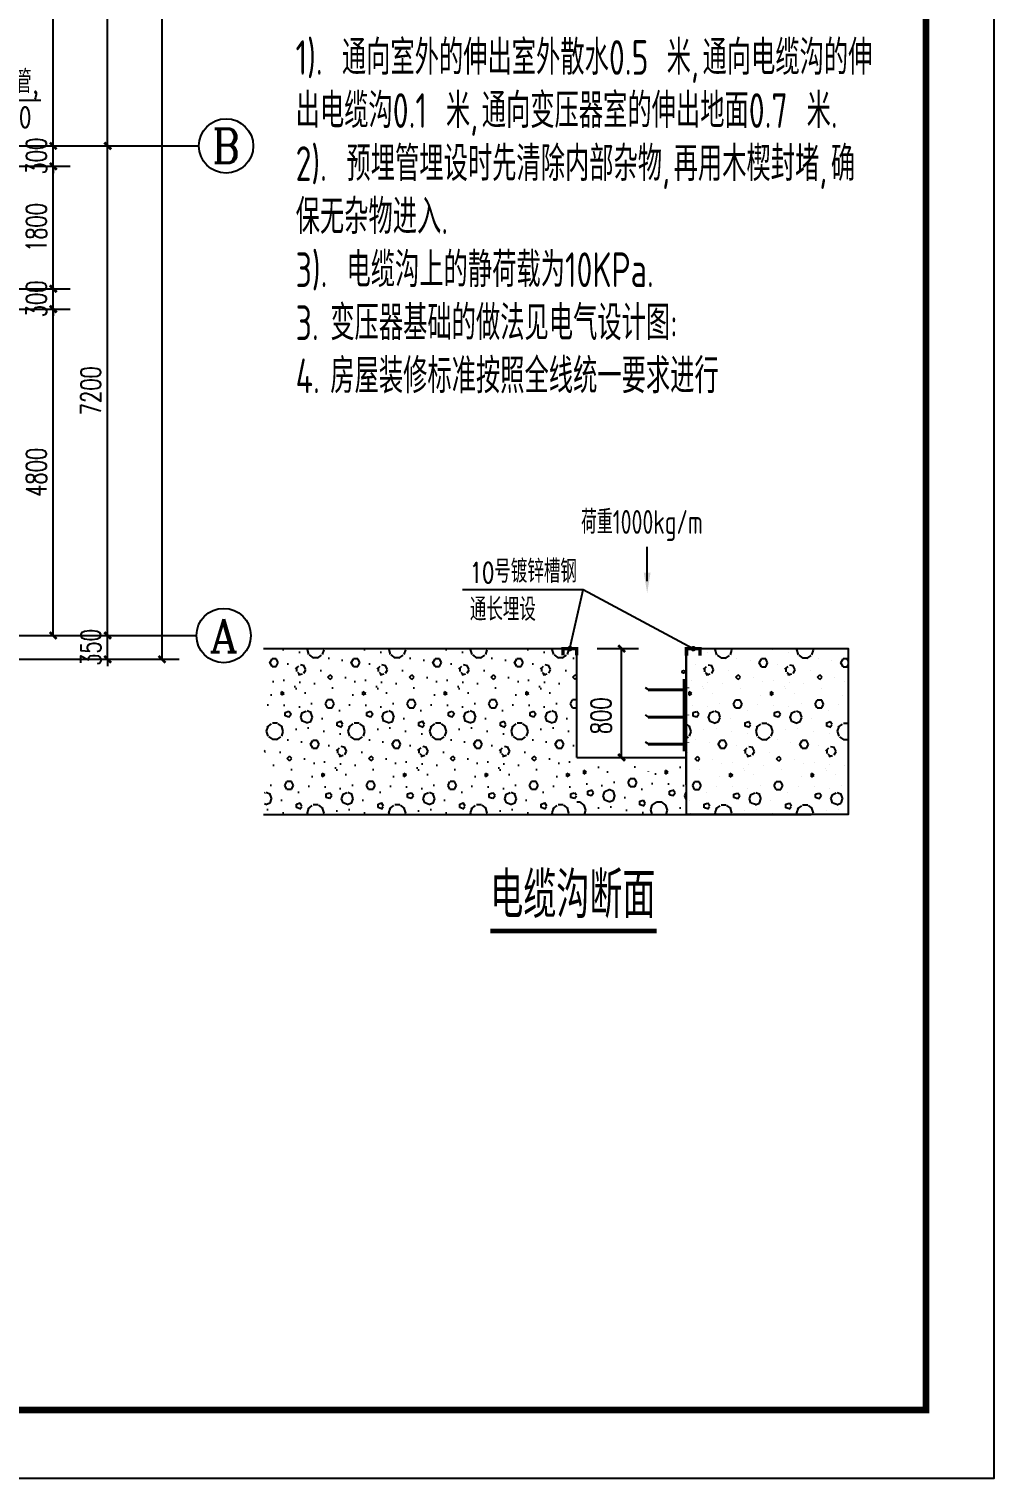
# Model space of a CAD drawing. Extents: x 63793 to 231107, y 20849 to 337643.
# Drawn here: x 207035 to 221227, y 252050 to 273358 of the extents above; entities that cross this region are included whole.
import ezdxf
from ezdxf.enums import TextEntityAlignment as Align

# ---------------------------------------------------------------- set-up
doc = ezdxf.new("R2010")
doc.units = 0
doc.header["$LTSCALE"] = 1000
doc.header["$MEASUREMENT"] = 0
for name, color, linetype in [('AXIS', 3, 'Continuous'), ('AXIS_TEXT', 7, 'Continuous'), ('DIM_LEAD', 3, 'Continuous'), ('DIM_SYMB', 3, 'Continuous'), ('PUB_DIM', 3, 'Continuous'), ('PUB_TEXT', 7, 'Continuous'), ('PUB_TITLE', 4, 'Continuous'), ('TEXT', 7, 'Continuous'), ('WINDOW', 4, 'Continuous'), ('图层2', 7, 'Continuous'), ('填充', 8, 'Continuous')]:
    doc.layers.add(name, color=color, linetype=linetype)
doc.styles.add('_TCH_AXIS', font='COMPLEX', dxfattribs={"bigfont": 'GBCBIG'})
doc.styles.add('_TCH_DIM', font='SIMPLEX', dxfattribs={"bigfont": 'GBCBIG'})
doc.styles.add('_TCH_DIM_T3', font='SIMPLEX', dxfattribs={"width": 0.705882, "bigfont": 'GBCBIG'})
doc.styles.add('COMPLEX', font='COMPLEX')
doc.styles.add('DIM_FONT', font='SIMPLEX', dxfattribs={"width": 0.7, "bigfont": 'GBCBIG'})
doc.styles.get("Standard").update_dxf_attribs({"font": 'gbenor.shx', "bigfont": 'gbcbig.shx'})
doc.styles.add('TSSD_Rein', font='Tssdeng.shx', dxfattribs={"width": 0.7, "bigfont": 'hztxt.shx'})
doc.styles.add('设计说明', font='tssdeng.shx', dxfattribs={"width": 0.7, "bigfont": 'hzds.shx'})
doc.dimstyles.new('_TCH_ARCH&&100', dxfattribs={"dimtxt": 297.5, "dimasz": 100, "dimexe": 250, "dimexo": 300, "dimgap": 100, "dimtad": 1, "dimdec": 0, "dimzin": 0, "dimdsep": 46, "dimtxsty": '_TCH_DIM_T3', "dimblk": 'ARCHTICK', "dimcen": 0.09, "dimclrt": 7, "dimazin": 2, "dimtfac": 1, "dimtdec": 0, "dimtix": 1, "dimtmove": 2, "dimatfit": 3, "dimfxl": 0, "dimtolj": 1, "dimtzin": 0, "dimarcsym": 0})
pattern_1 = [(0, (-53024, 197964.3), (600, 1200), [0, -1200]), (0, (-53726, 197802.3), (600, 1200), [0, -1200]), (0, (-53336, 197790.3), (600, 1200), [0, -1200]), (0, (-52910, 198144.3), (600, 1200), [0, -1200]), (0, (-53408, 197730.3), (600, 1200), [0, -1200]), (0, (-52790, 198900.3), (600, 1200), [0, -1200]), (0, (-53156, 198804.3), (600, 1200), [0, -1200]), (0, (-52964, 198654.3), (600, 1200), [0, -1200]), (0, (-53942, 198630.3), (600, 1200), [0, -1200]), (0, (-53354, 198576.3), (600, 1200), [0, -1200]), (0, (-53582, 198270.3), (600, 1200), [0, -1200]), (0, (-53570, 197820.3), (600, 1200), [0, -1200]), (0, (-53120, 197772.3), (600, 1200), [0, -1200]), (0, (-52790, 198300.3), (600, 1200), [0, -1200]), (0, (-53912, 198114.3), (600, 1200), [0, -1200]), (0, (-53810, 198318.3), (600, 1200), [0, -1200]), (0, (-53342, 198234.3), (600, 1200), [0, -1200]), (0, (-53510, 198060.3), (600, 1200), [0, -1200]), (0, (-53606, 198456.3), (600, 1200), [0, -1200]), (0, (-53456, 198906.3), (600, 1200), [0, -1200]), (0, (-53864, 197862.3), (600, 1200), [0, -1200]), (0, (-53204, 198660.3), (600, 1200), [0, -1200]), (0, (-53762, 198678.3), (600, 1200), [0, -1200]), (0, (-53858, 198834.3), (600, 1200), [0, -1200]), (130.601294, (-52863.76, 198524.54), (-2999.999967, 3600.000016), [52.683, -22074.222]), (18.43495, (-52949.47, 198547.4), (2999.99999, 1199.99999), [54.2105, -7535.256]), (90, (-52949.5, 198495.97), (600, 1200), [51.4286, -2348.5713]), (161.56505, (-52898.04, 198478.82), (-3000.00002, 1199.99991), [54.2105, -7535.256]), (53.1301, (-52898.04, 198478.82), (600, 1200), [57.143, -5942.857]), (135, (-52852.33, 197867.4), (-600.0001, 1199.9999), [48.4873, -3345.625]), (45, (-52920.9, 197867.4), (600, 1200), [48.4873, -3345.625]), (135, (-52886.6, 197833.1), (-600.0001, 1199.9999), [48.4873, -3345.625]), (45, (-52886.6, 197833.1), (600, 1200), [48.4873, -3345.625]), (116.56505, (-53429.5, 198673.1), (-0.0001, 2400), [63.8877, -1277.753]), (180, (-53458, 198730.3), (-600, 1200), [68.5714, -1131.4285]), (63.43495, (-53555.2, 198673.1), (5e-06, 2400), [63.8877, -1277.753]), (116.56505, (-53526.6, 198616), (-0.0001, 2400), [63.8877, -1277.753]), (0, (-53526.6, 198616), (600, 1200), [68.5714, -1131.4285]), (63.43495, (-53458, 198616), (5e-06, 2400), [63.8877, -1277.753]), (107.102728, (-52978.043, 198267.396), (-1799.999931, 6000.00001), [77.7227, -32565.805]), (143.972626, (-53000.9, 198341.68), (-11399.999855, 8399.99999), [77.7227, -16244.04]), (180, (-53063.8, 198387.4), (-600, 1200), [74.2857, -1125.714]), (36.027373, (-53200.9, 198341.68), (11399.999916, 8399.99991), [77.7227, -16244.04]), (71.56505, (-53223.76, 198273.11), (1800.00001, 5999.99999), [72.2806, -7517.1856]), (107.102728, (-53200.9, 198198.825), (-1799.999931, 6000.00001), [77.7227, -32565.805]), (143.972626, (-53138.04, 198153.11), (-11399.999855, 8399.99999), [77.7227, -16244.04]), (0, (-53138, 198153.1), (600, 1200), [74.2857, -1125.714]), (36.027373, (-53063.76, 198153.11), (11399.999916, 8399.99991), [77.7227, -16244.04]), (71.56505, (-53000.9, 198198.82), (1800.00001, 5999.99999), [72.2806, -7517.1856]), (150.25512, (-52966.61, 198827.4), (-1800.000004, 1199.999985), [46.07, -9628.639]), (90, (-53006.6, 198804.54), (600, 1200), [45.7143, -2354.2855]), (29.74488, (-53006.61, 198804.54), (1800, 1199.999994), [46.07, -9628.639]), (116.56505, (-53246.6, 197976), (-0.0001, 2400), [63.8877, -1277.753]), (168.690067, (-53275.19, 198033.11), (-5400.000004, 1199.99997), [58.2745, -12179.371]), (41.185925, (-53378.043, 198004.54), (14999.999909, 13199.999885), [60.7437, -25451.604]), (90, (-53378.04, 197947.4), (600, 1200), [57.143, -2342.857]), (138.814074, (-53332.33, 197907.396), (-14999.999733, 13200.000084), [60.7437, -25451.604]), (16.699244, (-53332.33, 197907.396), (19799.999851, 5999.999937), [59.659, -24997.075]), (60.945396, (-53275.186, 197924.54), (599.999998, 1199.999989), [58.832, -24650.679]), (109.983106, (-53749.47, 198478.825), (-3000.000011, 8399.999978), [66.884, -28024.395]), (155.556045, (-53772.33, 198541.68), (-7800.00003, 3599.999925), [69.046, -28930.263]), (24.443955, (-53898.043, 198541.68), (7800.000004, 3599.999983), [69.046, -28930.263]), (70.016893, (-53920.9, 198478.825), (3000.000009, 8399.999979), [66.884, -28024.395]), (109.983106, (-53898.043, 198415.967), (-3000.000011, 8399.999978), [66.884, -28024.395]), (160.016893, (-53835.19, 198393.11), (-3000, 1199.999945), [66.884, -13978.755]), (19.983107, (-53835.19, 198393.11), (2999.999984, 1199.999998), [66.884, -13978.755]), (70.016893, (-53772.33, 198415.967), (3000.000009, 8399.999979), [66.884, -28024.395]), (122.005383, (-53303.76, 198370.25), (-600.00008, 1199.99994), [53.9085, -11266.868]), (18.43495, (-53383.76, 198398.82), (2999.99999, 1199.99999), [54.2105, -7535.256]), (90, (-53383.76, 198347.4), (600, 1200), [51.4286, -2348.5713]), (161.56505, (-53332.33, 198330.25), (-3000.00002, 1199.99991), [54.2105, -7535.256]), (54.462322, (-53332.33, 198330.25), (4199.999994, 5999.999991), [49.156, -20596.423]), (116.56505, (-53652.3, 198078.8), (-0.0001, 2400), [63.8877, -1277.753]), (180, (-53680.9, 198136), (-600, 1200), [62.857, -1137.143]), (59.036243, (-53778.04, 198078.82), (600.000002, 1199.999994), [66.6395, -13927.644]), (120.963756, (-53743.76, 198021.68), (-600.000082, 1199.999945), [66.6395, -13927.644]), (0, (-53743.8, 198021.7), (600, 1200), [62.857, -1137.143]), (63.43495, (-53680.9, 198021.7), (5e-06, 2400), [63.8877, -1277.753])]

# ---------------------------------------------------------------- blocks, each defined once
blk = doc.blocks.new('ddf')
at = {"layer": 'DIM_LEAD'}
blk.add_line((100301, 123031.1), (101595.4, 123031.1), dxfattribs=at)
at = {"layer": 'PUB_TEXT', "style": '_TCH_DIM'}
blk.add_text('预埋钢管', height=337.59, dxfattribs=at).set_placement((100487.4, 123136.1))
at = {"layer": 'PUB_TEXT', "style": '_TCH_DIM', "width": 0.705882}
for s, p in [(',', (101470.4, 123136.1)), ('3*SC100', (100220.4, 122628.6))]:
    blk.add_text(s, height=297.5, dxfattribs=at).set_placement(p)
blk = doc.blocks.new('_ArchTick')
at = {"color": 0, "linetype": 'ByBlock', "const_width": 0.4}
blk.add_lwpolyline([(-0.5, -0.5), (0.5, 0.5)], dxfattribs=at)
blk = doc.blocks.new('*D153')
at = {"layer": 'Defpoints', "color": 0, "transparency": 16777216}
for p in [(205874, 269239), (207392, 269239), (205874, 264439)]:
    blk.add_point(p, dxfattribs=at)
at = {"layer": 'PUB_DIM', "color": 0, "lineweight": -2, "transparency": 16777216}
for p, q in [((206174, 269239), (207642, 269239)), ((207392, 264439), (207392, 269239)), ((206174, 264439), (207642, 264439))]:
    blk.add_line(p, q, dxfattribs=at)
at = {"layer": 'PUB_DIM', "color": 0, "lineweight": -2, "transparency": 16777216, "xscale": 100, "yscale": 100, "zscale": 100}
for p, rotation in [((207392, 269239), 90), ((207392, 264439), 270)]:
    blk.add_blockref('_ArchTick', p, dxfattribs=dict(at, rotation=rotation))
at = {"layer": 'PUB_DIM', "color": 7, "transparency": 16777216, "insert": (207144, 266839), "char_height": 297.5, "attachment_point": 5, "rotation": 90, "style": '_TCH_DIM_T3'}
blk.add_mtext('\\A1;4800', dxfattribs=at)
blk = doc.blocks.new('*D154')
at = {"layer": 'Defpoints', "color": 0, "transparency": 16777216}
for p in [(205874, 269539), (207392, 269539), (205874, 269239)]:
    blk.add_point(p, dxfattribs=at)
at = {"layer": 'PUB_DIM', "color": 0, "lineweight": -2, "transparency": 16777216}
for p, q in [((207392, 269539), (207392, 269639)), ((206174, 269539), (207642, 269539)), ((207392, 269239), (207392, 269539)), ((206174, 269239), (207642, 269239)), ((207392, 269239), (207392, 269139))]:
    blk.add_line(p, q, dxfattribs=at)
at = {"layer": 'PUB_DIM', "color": 0, "lineweight": -2, "transparency": 16777216, "xscale": 100, "yscale": 100, "zscale": 100}
for p, rotation in [((207392, 269539), 270), ((207392, 269239), 90)]:
    blk.add_blockref('_ArchTick', p, dxfattribs=dict(at, rotation=rotation))
at = {"layer": 'PUB_DIM', "color": 7, "transparency": 16777216, "insert": (207144, 269389), "char_height": 297.5, "attachment_point": 5, "rotation": 90, "style": '_TCH_DIM_T3'}
blk.add_mtext('\\A1;300', dxfattribs=at)
blk = doc.blocks.new('*D155')
at = {"layer": 'Defpoints', "color": 0, "transparency": 16777216}
for p in [(205874, 271339), (207392, 271339), (205874, 269539)]:
    blk.add_point(p, dxfattribs=at)
at = {"layer": 'PUB_DIM', "color": 0, "lineweight": -2, "transparency": 16777216}
for p, q in [((206174, 271339), (207642, 271339)), ((207392, 269539), (207392, 271339)), ((206174, 269539), (207642, 269539))]:
    blk.add_line(p, q, dxfattribs=at)
at = {"layer": 'PUB_DIM', "color": 0, "lineweight": -2, "transparency": 16777216, "xscale": 100, "yscale": 100, "zscale": 100}
for p, rotation in [((207392, 271339), 90), ((207392, 269539), 270)]:
    blk.add_blockref('_ArchTick', p, dxfattribs=dict(at, rotation=rotation))
at = {"layer": 'PUB_DIM', "color": 7, "transparency": 16777216, "insert": (207144, 270439), "char_height": 297.5, "attachment_point": 5, "rotation": 90, "style": '_TCH_DIM_T3'}
blk.add_mtext('\\A1;1800', dxfattribs=at)
blk = doc.blocks.new('*D156')
at = {"layer": 'Defpoints', "color": 0, "transparency": 16777216}
for p in [(205874, 271639), (207392, 271639), (205874, 271339)]:
    blk.add_point(p, dxfattribs=at)
at = {"layer": 'PUB_DIM', "color": 0, "lineweight": -2, "transparency": 16777216}
for p, q in [((207392, 271639), (207392, 271739)), ((206174, 271639), (207642, 271639)), ((207392, 271339), (207392, 271639)), ((206174, 271339), (207642, 271339)), ((207392, 271339), (207392, 271239))]:
    blk.add_line(p, q, dxfattribs=at)
at = {"layer": 'PUB_DIM', "color": 0, "lineweight": -2, "transparency": 16777216, "xscale": 100, "yscale": 100, "zscale": 100}
for p, rotation in [((207392, 271639), 270), ((207392, 271339), 90)]:
    blk.add_blockref('_ArchTick', p, dxfattribs=dict(at, rotation=rotation))
at = {"layer": 'PUB_DIM', "color": 7, "transparency": 16777216, "insert": (207144, 271489), "char_height": 297.5, "attachment_point": 5, "rotation": 90, "style": '_TCH_DIM_T3'}
blk.add_mtext('\\A1;300', dxfattribs=at)
blk = doc.blocks.new('*D157')
at = {"layer": 'Defpoints', "color": 0, "transparency": 16777216}
for p in [(205874, 277039), (207392, 277039), (205874, 271639)]:
    blk.add_point(p, dxfattribs=at)
at = {"layer": 'PUB_DIM', "color": 0, "lineweight": -2, "transparency": 16777216}
for p, q in [((206174, 277039), (207642, 277039)), ((207392, 271639), (207392, 277039)), ((206174, 271639), (207642, 271639))]:
    blk.add_line(p, q, dxfattribs=at)
at = {"layer": 'PUB_DIM', "color": 0, "lineweight": -2, "transparency": 16777216, "xscale": 100, "yscale": 100, "zscale": 100}
for p, rotation in [((207392, 277039), 90), ((207392, 271639), 270)]:
    blk.add_blockref('_ArchTick', p, dxfattribs=dict(at, rotation=rotation))
at = {"layer": 'PUB_DIM', "color": 7, "transparency": 16777216, "insert": (207144, 274339), "char_height": 297.5, "attachment_point": 5, "rotation": 90, "style": '_TCH_DIM_T3'}
blk.add_mtext('\\A1;5400', dxfattribs=at)
blk = doc.blocks.new('*D253')
at = {"layer": 'AXIS', "color": 0, "lineweight": -2, "transparency": 16777216}
for p, q in [((205992, 264439), (208442, 264439)), ((208192, 264439), (208192, 264539)), ((208192, 264089), (208192, 264439)), ((205992, 264089), (208442, 264089)), ((208192, 264089), (208192, 263989))]:
    blk.add_line(p, q, dxfattribs=at)
at = {"layer": 'Defpoints', "color": 0, "transparency": 16777216}
for p in [(205692, 264439), (208192, 264439), (205692, 264089)]:
    blk.add_point(p, dxfattribs=at)
at = {"layer": 'AXIS', "color": 0, "lineweight": -2, "transparency": 16777216, "xscale": 100, "yscale": 100, "zscale": 100}
for p, rotation in [((208192, 264439), 270), ((208192, 264089), 90)]:
    blk.add_blockref('_ArchTick', p, dxfattribs=dict(at, rotation=rotation))
at = {"layer": 'AXIS', "color": 7, "transparency": 16777216, "insert": (207944, 264264), "char_height": 297.5, "attachment_point": 5, "rotation": 90, "style": '_TCH_DIM_T3'}
blk.add_mtext('\\A1;350', dxfattribs=at)
blk = doc.blocks.new('*D254')
at = {"layer": 'AXIS', "color": 0, "lineweight": -2, "transparency": 16777216}
for p, q in [((205992, 271639), (208442, 271639)), ((208192, 264439), (208192, 271639)), ((205992, 264439), (208442, 264439))]:
    blk.add_line(p, q, dxfattribs=at)
at = {"layer": 'Defpoints', "color": 0, "transparency": 16777216}
for p in [(205692, 271639), (208192, 271639), (205692, 264439)]:
    blk.add_point(p, dxfattribs=at)
at = {"layer": 'AXIS', "color": 0, "lineweight": -2, "transparency": 16777216, "xscale": 100, "yscale": 100, "zscale": 100}
for p, rotation in [((208192, 271639), 90), ((208192, 264439), 270)]:
    blk.add_blockref('_ArchTick', p, dxfattribs=dict(at, rotation=rotation))
at = {"layer": 'AXIS', "color": 7, "transparency": 16777216, "insert": (207944, 268039), "char_height": 297.5, "attachment_point": 5, "rotation": 90, "style": '_TCH_DIM_T3'}
blk.add_mtext('\\A1;7200', dxfattribs=at)
blk = doc.blocks.new('*D255')
at = {"layer": 'AXIS', "color": 0, "lineweight": -2, "transparency": 16777216}
for p, q in [((205992, 279439), (208442, 279439)), ((208192, 271639), (208192, 279439)), ((205992, 271639), (208442, 271639))]:
    blk.add_line(p, q, dxfattribs=at)
at = {"layer": 'Defpoints', "color": 0, "transparency": 16777216}
for p in [(205692, 279439), (208192, 279439), (205692, 271639)]:
    blk.add_point(p, dxfattribs=at)
at = {"layer": 'AXIS', "color": 0, "lineweight": -2, "transparency": 16777216, "xscale": 100, "yscale": 100, "zscale": 100}
for p, rotation in [((208192, 279439), 90), ((208192, 271639), 270)]:
    blk.add_blockref('_ArchTick', p, dxfattribs=dict(at, rotation=rotation))
at = {"layer": 'AXIS', "color": 7, "transparency": 16777216, "insert": (207944, 275539), "char_height": 297.5, "attachment_point": 5, "rotation": 90, "style": '_TCH_DIM_T3'}
blk.add_mtext('\\A1;7800', dxfattribs=at)
blk = doc.blocks.new('*D258')
at = {"layer": 'AXIS', "color": 0, "lineweight": -2, "transparency": 16777216}
for p, q in [((205992, 285789), (209242, 285789)), ((208992, 264089), (208992, 285789)), ((205992, 264089), (209242, 264089))]:
    blk.add_line(p, q, dxfattribs=at)
at = {"layer": 'Defpoints', "color": 0, "transparency": 16777216}
for p in [(205692, 285789), (208992, 285789), (205692, 264089)]:
    blk.add_point(p, dxfattribs=at)
at = {"layer": 'AXIS', "color": 0, "lineweight": -2, "transparency": 16777216, "xscale": 100, "yscale": 100, "zscale": 100}
for p, rotation in [((208992, 285789), 90), ((208992, 264089), 270)]:
    blk.add_blockref('_ArchTick', p, dxfattribs=dict(at, rotation=rotation))
at = {"layer": 'AXIS', "color": 7, "transparency": 16777216, "insert": (208744, 274939), "char_height": 297.5, "attachment_point": 5, "rotation": 90, "style": '_TCH_DIM_T3'}
blk.add_mtext('\\A1;21700', dxfattribs=at)
blk = doc.blocks.new('_AXISO')
blk.add_circle((0, 0), 0.5)
at = {"layer": 'AXIS_TEXT', "style": 'COMPLEX', "width": 1.041667}
blk.add_attdef('A', text='', height=0.56, dxfattribs=at).set_placement((-0.25, -0.28), (0.25, -0.28), align=Align.FIT)

msp = doc.modelspace()

# ---------------------------------------------------------------- hatches: boundary and pattern name
at = {"layer": '填充'}
h = msp.add_hatch(dxfattribs=at)
h.set_pattern_fill('加气混凝土', color=256, scale=100, style=0)
h.set_pattern_definition([(0, (-28073.4, 1289923.1), (600, 1200), [0, -1200]), (0, (-28775.4, 1289761.1), (600, 1200), [0, -1200]), (0, (-28385.4, 1289749.1), (600, 1200), [0, -1200]), (0, (-27959.4, 1290103.1), (600, 1200), [0, -1200]), (0, (-28457.4, 1289689.1), (600, 1200), [0, -1200]), (0, (-27839.4, 1290859.1), (600, 1200), [0, -1200]), (0, (-28205.4, 1290763.1), (600, 1200), [0, -1200]), (0, (-28013.4, 1290613.1), (600, 1200), [0, -1200]), (0, (-28991.4, 1290589.1), (600, 1200), [0, -1200]), (0, (-28403.4, 1290535.1), (600, 1200), [0, -1200]), (0, (-28631.4, 1290229.1), (600, 1200), [0, -1200]), (0, (-28619.4, 1289779.1), (600, 1200), [0, -1200]), (0, (-28169.4, 1289731.1), (600, 1200), [0, -1200]), (0, (-27839.4, 1290259.1), (600, 1200), [0, -1200]), (0, (-28961.4, 1290073.1), (600, 1200), [0, -1200]), (0, (-28859.4, 1290277.1), (600, 1200), [0, -1200]), (0, (-28391.4, 1290193.1), (600, 1200), [0, -1200]), (0, (-28559.4, 1290019.1), (600, 1200), [0, -1200]), (0, (-28655.4, 1290415.1), (600, 1200), [0, -1200]), (0, (-28505.4, 1290865.1), (600, 1200), [0, -1200]), (0, (-28913.4, 1289821.1), (600, 1200), [0, -1200]), (0, (-28253.4, 1290619.1), (600, 1200), [0, -1200]), (0, (-28811.4, 1290637.1), (600, 1200), [0, -1200]), (0, (-28907.4, 1290793.1), (600, 1200), [0, -1200]), (130.601294, (-27913.12, 1290483.384), (-2999.999967, 3600.0000157), [52.6831, -22074.222]), (18.434949, (-27998.83, 1290506.24), (2999.99999, 1199.99999), [54.2105, -7535.2558]), (90, (-27998.83, 1290454.8), (600, 1200), [51.4286, -2348.5713]), (161.56505, (-27947.4, 1290437.67), (-3000.000015, 1199.99991), [54.2105, -7535.2558]), (53.130102, (-27947.4, 1290437.67), (600, 1200), [57.1429, -5942.857]), (135, (-27901.7, 1289826.24), (-600.00007, 1199.99992), [48.4873, -3345.6252]), (45, (-27970.26, 1289826.24), (600, 1200), [48.4873, -3345.6252]), (135, (-27935.98, 1289791.95), (-600.00007, 1199.99992), [48.4873, -3345.6252]), (45, (-27935.98, 1289791.95), (600, 1200), [48.4873, -3345.6252]), (116.56505, (-28478.8, 1290632), (-0.0001, 2399.9999), [63.8877, -1277.753]), (180, (-28507.4, 1290689.1), (-600, 1200), [68.5714, -1131.4285]), (63.43495, (-28604.5, 1290632), (5e-06, 2400), [63.8877, -1277.753]), (116.56505, (-28576, 1290574.8), (-0.0001, 2399.9999), [63.8877, -1277.753]), (0, (-28576, 1290574.8), (600, 1200), [68.5714, -1131.4285]), (63.43495, (-28507.4, 1290574.8), (5e-06, 2400), [63.8877, -1277.753]), (107.102728, (-28027.406, 1290226.24), (-1799.9999312, 6000.0000097), [77.7227, -32565.805]), (143.972626, (-28050.26, 1290300.53), (-11399.9998555, 8399.9999905), [77.7227, -16244.04]), (180, (-28113.1, 1290346.2), (-600, 1200), [74.2857, -1125.7142]), (36.027373, (-28250.26, 1290300.53), (11399.999916, 8399.9999094), [77.7227, -16244.04]), (71.565051, (-28273.12, 1290231.96), (1800.00001, 5999.99999), [72.2806, -7517.1856]), (107.102728, (-28250.263, 1290157.67), (-1799.9999312, 6000.0000097), [77.7227, -32565.805]), (143.972626, (-28187.41, 1290111.955), (-11399.9998555, 8399.9999905), [77.7227, -16244.04]), (0, (-28187.4, 1290112), (600, 1200), [74.2857, -1125.7142]), (36.027373, (-28113.12, 1290111.955), (11399.999916, 8399.9999094), [77.7227, -16244.04]), (71.565051, (-28050.26, 1290157.67), (1800.00001, 5999.99999), [72.2806, -7517.1856]), (150.255118, (-28015.98, 1290786.24), (-1800.000004, 1199.999985), [46.07, -9628.6392]), (90, (-28056, 1290763.4), (600, 1200), [45.7143, -2354.2855]), (29.744881, (-28055.98, 1290763.38), (1800.000001, 1199.999994), [46.07, -9628.6392]), (116.56505, (-28296, 1289934.8), (-0.0001, 2399.9999), [63.8877, -1277.753]), (168.690067, (-28324.55, 1289991.96), (-5400.000004, 1199.99997), [58.2745, -12179.371]), (41.185925, (-28427.406, 1289963.384), (14999.999909, 13199.9998846), [60.7437, -25451.604]), (90, (-28427.4, 1289906.24), (600, 1200), [57.1429, -2342.857]), (138.814074, (-28381.69, 1289866.24), (-14999.9997334, 13200.000084), [60.7437, -25451.604]), (16.699244, (-28381.69, 1289866.24), (19799.999851, 5999.999937), [59.6589, -24997.075]), (60.945396, (-28324.55, 1289883.384), (599.9999984, 1199.9999894), [58.8322, -24650.679]), (109.983106, (-28798.834, 1290437.67), (-3000.0000113, 8399.9999778), [66.884, -28024.395]), (155.556045, (-28821.69, 1290500.526), (-7800.0000297, 3599.9999252), [69.046, -28930.263]), (24.4439547, (-28947.406, 1290500.526), (7800.000004, 3599.9999827), [69.046, -28930.263]), (70.0168934, (-28970.263, 1290437.67), (3000.000009, 8399.9999792), [66.884, -28024.395]), (109.983106, (-28947.406, 1290374.81), (-3000.0000113, 8399.9999778), [66.884, -28024.395]), (160.016893, (-28884.55, 1290351.95), (-3000.000002, 1199.999945), [66.884, -13978.755]), (19.983107, (-28884.55, 1290351.95), (2999.999984, 1199.999998), [66.884, -13978.755]), (70.0168934, (-28821.69, 1290374.81), (3000.000009, 8399.9999792), [66.884, -28024.395]), (122.005383, (-28353.12, 1290329.1), (-600.00008, 1199.999939), [53.9085, -11266.868]), (18.434949, (-28433.12, 1290357.67), (2999.99999, 1199.99999), [54.2105, -7535.2558]), (90, (-28433.1, 1290306.24), (600, 1200), [51.4286, -2348.5713]), (161.56505, (-28381.7, 1290289.1), (-3000.000015, 1199.99991), [54.2105, -7535.2558]), (54.462322, (-28381.69, 1290289.1), (4199.999994, 5999.999991), [49.1561, -20596.423]), (116.56505, (-28701.7, 1290037.7), (-0.0001, 2399.9999), [63.8877, -1277.753]), (180, (-28730.3, 1290094.8), (-600, 1200), [62.8571, -1137.1428]), (59.036243, (-28827.41, 1290037.67), (600.000002, 1199.999994), [66.6395, -13927.644]), (120.963756, (-28793.12, 1289980.53), (-600.000082, 1199.999945), [66.6395, -13927.644]), (0, (-28793.1, 1289980.5), (600, 1200), [62.8571, -1137.1428]), (63.43495, (-28730.3, 1289980.5), (5e-06, 2400), [63.8877, -1277.753])])
h.paths.add_polyline_path([(210500, 264246.8), (215086.6, 264246.8), (215086.6, 261808.1), (210500, 261808.1)])
h = msp.add_hatch(dxfattribs=at)
h.set_pattern_fill('加气混凝土', color=256, scale=100, style=0)
h.set_pattern_definition(pattern_1)
h.paths.add_polyline_path([(215051.2, 262509.9), (216660.6, 262509.9), (216660.6, 262072.4), (215051.2, 262072.4)])
h = msp.add_hatch(dxfattribs=at)
h.set_pattern_fill('加气混凝土', color=256, scale=100, style=0)
h.set_pattern_definition(pattern_1)
h.paths.add_polyline_path([(215090, 262245.9), (216699.4, 262245.9), (216699.4, 261808.4), (215090, 261808.4)])

# ---------------------------------------------------------------- linework, layer by layer
at = {"color": 7}
msp.add_line((216126.4, 265238.4), (216126.4, 265744.1), dxfattribs=at)
at = {"color": 2}
for p, q in [((210483.4, 264246.8), (215090, 264246.8)), ((215090, 262645.9), (215090, 264246.8)), ((215090, 262645.9), (216700, 262645.9)), ((210483.4, 261808.3), (218536.7, 261808.9))]:
    msp.add_line(p, q, dxfattribs=at)
for p, q in [((216700, 262245.9), (216700, 264246.8)), ((216768.6, 264229.1), (216768.6, 264229.1)), ((216840.6, 264019.1), (216840.6, 264019.1)), ((216780.6, 263779.1), (216780.6, 263779.1)), ((216726.6, 262723.1), (216726.6, 262723.1))]:
    msp.add_line(p, q)
msp.add_lwpolyline([(216704.7, 264246.8), (219083.3, 264246.8), (219083.3, 261808.8), (216704.7, 261808.8)], close=True, dxfattribs=at)
at = {"color": 7}
msp.add_solid([(216176.4, 265365.4), (216076.4, 265365.4), (216126.4, 265065.4)], dxfattribs=at)
at = {"layer": 'AXIS'}
for p, q in [((206426.7, 271638.9), (209533.6, 271638.9)), ((206426.7, 264438.9), (209498.3, 264438.9))]:
    msp.add_line(p, q, dxfattribs=at)
at = {"layer": 'DIM_LEAD'}
for p, q in [((215184.3, 265109.8), (213412.7, 265109.8)), ((214990.3, 264246.8), (215184.3, 265109.8)), ((216804.7, 264245.3), (215184.3, 265109.8))]:
    msp.add_line(p, q, dxfattribs=at)
at = {"layer": 'DIM_LEAD', "const_width": 40}
for points in [[(214985.9, 264227.3, 1), (214994.7, 264266.3, 1)], [(216822.4, 264235.9, 1), (216787.1, 264254.7, 1)]]:
    msp.add_lwpolyline(points, format="xyb", close=True, dxfattribs=at)
at = {"layer": 'DIM_SYMB', "const_width": 70}
msp.add_lwpolyline([(213818.3, 260093.7), (216266.8, 260093.7)], dxfattribs=at)
at = {"layer": 'PUB_DIM'}
for p, q in [((215390, 264246.8), (216000.7, 264246.8)), ((215750.7, 262645.9), (215750.7, 264246.8))]:
    msp.add_line(p, q, dxfattribs=at)
at = {"layer": 'PUB_TITLE'}
msp.add_lwpolyline([(132027.2, 252050.1), (221227.2, 252050.1), (221227.2, 294050.1), (132027.2, 294050.1)], close=True, dxfattribs=at)
at = {"layer": 'PUB_TITLE', "const_width": 100}
msp.add_lwpolyline([(134527.2, 253050.1), (220227.2, 253050.1), (220227.2, 293050.1), (134527.2, 293050.1)], close=True, dxfattribs=at)
at = {"layer": 'WINDOW', "const_width": 50}
for points in [[(214890.3, 264146.8), (214890.3, 264246.8), (215090.3, 264246.8), (215090.3, 264146.8)], [(216704.7, 264145.3), (216704.7, 264245.3), (216904.7, 264245.3), (216904.7, 264145.3)]]:
    msp.add_lwpolyline(points, dxfattribs=at)
at = {"layer": '图层2', "linetype": 'Continuous', "ltscale": 1000}
for p, q in [((216140, 263644.9), (216100, 263671.7)), ((216700, 263644.9), (216140, 263644.9)), ((216140, 263644.9), (216140, 263634.9)), ((216140, 263634.9), (216700, 263634.9)), ((216140, 263244.9), (216100, 263271.7)), ((216700, 263244.9), (216140, 263244.9)), ((216140, 263244.9), (216140, 263234.9)), ((216140, 263234.9), (216700, 263234.9)), ((216140, 262844.9), (216100, 262871.7)), ((216700, 262844.9), (216140, 262844.9)), ((216140, 262844.9), (216140, 262834.9)), ((216140, 262834.9), (216700, 262834.9))]:
    msp.add_line(p, q, dxfattribs=at)
for points, const_width in [([(216669.2, 263800.7), (216667.4, 262735.5)], 40), ([(216745.5, 263269.9), (216700, 263269.9), (216700, 263222.3)], 10), ([(216745.5, 262869.9), (216700, 262869.9), (216700, 262822.3)], 10)]:
    msp.add_lwpolyline(points, dxfattribs=dict(at, const_width=const_width))
msp.add_circle((216661.9, 263905), 21.5, dxfattribs=at)
at = {"layer": '填充'}
for p, q in [((217126.8, 264231.6), (217131.3, 264245.3)), ((217149.9, 264157.3), (217127, 264231.6)), ((217349.6, 264157.4), (217372.5, 264225.9)), ((217372.7, 264225.9), (217366.8, 264245.3)), ((217968.6, 264229.1), (217968.6, 264229.1)), ((218326.8, 264231.6), (218331.3, 264245.3)), ((218349.9, 264157.3), (218327, 264231.6)), ((218549.6, 264157.4), (218572.5, 264225.9)), ((218572.7, 264225.9), (218566.8, 264245.3)), ((217008.6, 264193.1), (217008.6, 264193.1)), ((217222.5, 264105.4), (217159.7, 264151.1)), ((217212.5, 264112), (217286.8, 264112)), ((217273.1, 264102), (217336, 264147.7)), ((217440.6, 264103.1), (217440.6, 264103.1)), ((217638.6, 264073.1), (217638.6, 264073.1)), ((217772.2, 264037.1), (217806.5, 264094.3)), ((217807.3, 263980.5), (217773, 264037.6)), ((217869.8, 264094.8), (217806.9, 264094.8)), ((217898.3, 264037.7), (217869.7, 264094.9)), ((217869.7, 263980.5), (217898.3, 264037.6)), ((218040.6, 264019.1), (218040.6, 264019.1)), ((218208.6, 264193.1), (218208.6, 264193.1)), ((218422.5, 264105.4), (218359.7, 264151.1)), ((218412.5, 264112), (218486.8, 264112)), ((218473.1, 264102), (218536, 264147.7)), ((218640.6, 264103.1), (218640.6, 264103.1)), ((218838.6, 264073.1), (218838.6, 264073.1)), ((218972.2, 264037.1), (219006.5, 264094.3)), ((219007.3, 263980.5), (218973, 264037.6)), ((219069.8, 264094.8), (219006.9, 264094.8)), ((219083.3, 264067.7), (219069.7, 264094.9)), ((216952.3, 263945.7), (216998, 263985.7)), ((216972.6, 263906.3), (216972.6, 263963.5)), ((217031.9, 263855.1), (216986.1, 263895.1)), ((216996.2, 263859.7), (217053.3, 263876.8)), ((217080.3, 263991.7), (217023.2, 264003.1)), ((217075.1, 263882.9), (217103.7, 263934.3)), ((217104, 263934.9), (217075.4, 263992)), ((217326.6, 263923.1), (217326.6, 263923.1)), ((217429.7, 263826.2), (217464, 263860.5)), ((217464.1, 263792.1), (217429.8, 263826.3)), ((217464, 263792), (217498.3, 263826.2)), ((217498.4, 263826.3), (217464.1, 263860.6)), ((217686.6, 263821.1), (217686.6, 263821.1)), ((217806.8, 263980.5), (217869.7, 263980.5)), ((218152.3, 263945.7), (218198, 263985.7)), ((218172.6, 263906.3), (218172.6, 263963.5)), ((218231.8, 263855.1), (218186.1, 263895.1)), ((218196.1, 263859.7), (218253.3, 263876.8)), ((218280.3, 263991.7), (218223.2, 264003.1)), ((218275.1, 263882.9), (218303.7, 263934.3)), ((218304, 263934.9), (218275.4, 263992)), ((218526.6, 263923.1), (218526.6, 263923.1)), ((218629.7, 263826.2), (218664, 263860.5)), ((218664.1, 263792.1), (218629.8, 263826.3)), ((218664, 263792), (218698.3, 263826.2)), ((218698.4, 263826.3), (218664.1, 263860.6)), ((218886.6, 263821.1), (218886.6, 263821.1)), ((219006.8, 263980.5), (219069.7, 263980.5)), ((219069.7, 263980.5), (219083.3, 264007.7)), ((216743.9, 263563.4), (216783.9, 263586.2)), ((216744, 263563.5), (216744, 263609.2)), ((216784.2, 263586.4), (216744.2, 263609.3)), ((216942.6, 263689.1), (216942.6, 263689.1)), ((216960.6, 263659.1), (216960.6, 263659.1)), ((217014.6, 263749.1), (217014.6, 263749.1)), ((217092.6, 263593.1), (217092.6, 263593.1)), ((217230.6, 263731.1), (217230.6, 263731.1)), ((217494.6, 263665.1), (217494.6, 263665.1)), ((217824.6, 263761.1), (217824.6, 263761.1)), ((217943.9, 263563.4), (217983.9, 263586.2)), ((217944, 263563.5), (217944, 263609.2)), ((217984.2, 263586.4), (217944.2, 263609.3)), ((217980.6, 263779.1), (217980.6, 263779.1)), ((218142.6, 263689.1), (218142.6, 263689.1)), ((218160.6, 263659.1), (218160.6, 263659.1)), ((218214.6, 263749.1), (218214.6, 263749.1)), ((218292.6, 263593.1), (218292.6, 263593.1)), ((218430.6, 263731.1), (218430.6, 263731.1)), ((218694.6, 263665.1), (218694.6, 263665.1)), ((219024.6, 263761.1), (219024.6, 263761.1)), ((216786.6, 263413.1), (216786.6, 263413.1)), ((217008.6, 263389.1), (217008.6, 263389.1)), ((217188.6, 263437.1), (217188.6, 263437.1)), ((217395.4, 263431.9), (217424, 263489.1)), ((217424, 263374.9), (217395.4, 263432)), ((217492.6, 263489.1), (217424, 263489.1)), ((217424, 263374.8), (217492.6, 263374.8)), ((217521.2, 263432), (217492.6, 263489.2)), ((217492.6, 263374.8), (217521.1, 263431.9)), ((217746.6, 263419.1), (217746.6, 263419.1)), ((217794.6, 263563.1), (217794.6, 263563.1)), ((217986.6, 263413.1), (217986.6, 263413.1)), ((218208.6, 263389.1), (218208.6, 263389.1)), ((218388.6, 263437.1), (218388.6, 263437.1)), ((218595.4, 263431.9), (218624, 263489.1)), ((218624, 263374.9), (218595.4, 263432)), ((218692.6, 263489.1), (218624, 263489.1)), ((218624, 263374.8), (218692.6, 263374.8)), ((218721.2, 263432), (218692.6, 263489.2)), ((218692.6, 263374.8), (218721.1, 263431.9)), ((218946.6, 263419.1), (218946.6, 263419.1)), ((218994.6, 263563.1), (218994.6, 263563.1)), ((216801, 263306.2), (216852.4, 263323.3)), ((216801.2, 263254.9), (216801.2, 263306.3)), ((216852.9, 263238.1), (216801.4, 263255.2)), ((216852.5, 263237.6), (216886.8, 263283.3)), ((216888.5, 263281.7), (216854.2, 263321.7)), ((217028.8, 263235.2), (217051.7, 263298.1)), ((217053, 263174.4), (217030.1, 263237.3)), ((217044.9, 263297.2), (217107.8, 263325.7)), ((217117.2, 263152.1), (217054.3, 263174.9)), ((217113.7, 263151.2), (217176.5, 263174.1)), ((217185.2, 263299.5), (217122.3, 263328.1)), ((217177.4, 263172.4), (217200.2, 263235.2)), ((217201.5, 263237.3), (217178.7, 263300.1)), ((217344.6, 263215.1), (217344.6, 263215.1)), ((217566.7, 263157.6), (217618.1, 263174.8)), ((217566.9, 263106.3), (217566.9, 263157.8)), ((217596.6, 263335.1), (217596.6, 263335.1)), ((217647.2, 263129.1), (217618.6, 263174.8)), ((218001, 263306.2), (218052.4, 263323.3)), ((218001.2, 263254.9), (218001.2, 263306.3)), ((218052.9, 263238.1), (218001.4, 263255.2)), ((218052.5, 263237.6), (218086.8, 263283.3)), ((218088.5, 263281.7), (218054.2, 263321.7)), ((218228.8, 263235.2), (218251.7, 263298.1)), ((218253, 263174.4), (218230.1, 263237.3)), ((218244.9, 263297.2), (218307.8, 263325.7)), ((218317.2, 263152.1), (218254.3, 263174.9)), ((218313.7, 263151.2), (218376.5, 263174.1)), ((218385.2, 263299.5), (218322.3, 263328.1)), ((218377.4, 263172.4), (218400.2, 263235.2)), ((218401.5, 263237.3), (218378.7, 263300.1)), ((218544.6, 263215.1), (218544.6, 263215.1)), ((218766.7, 263157.6), (218818.1, 263174.8)), ((218766.9, 263106.3), (218766.9, 263157.8)), ((218796.6, 263335.1), (218796.6, 263335.1)), ((218847.2, 263129.1), (218818.6, 263174.8)), ((216759.7, 263094), (216704.7, 263134)), ((216704.7, 262925), (216736, 262947.7)), ((216749.6, 262957.4), (216772.5, 263025.9)), ((216772.7, 263025.9), (216749.9, 263100.2)), ((216960.6, 263059.1), (216960.6, 263059.1)), ((217140.6, 263077.1), (217140.6, 263077.1)), ((217368.6, 263029.1), (217368.6, 263029.1)), ((217618.6, 263089.5), (217567.2, 263106.6)), ((217608.6, 262993.1), (217608.6, 262993.1)), ((217614.9, 263084.3), (217643.5, 263124.3)), ((217726.8, 263031.6), (217749.6, 263100.2)), ((217749.9, 262957.3), (217727, 263031.6)), ((217736, 263090.5), (217798.8, 263136.3)), ((217822.6, 262905.4), (217759.7, 262951.1)), ((217886.9, 263146.2), (217812.6, 263146.2)), ((217873.1, 262902), (217936, 262947.7)), ((217959.7, 263094), (217896.8, 263139.7)), ((217949.6, 262957.4), (217972.5, 263025.9)), ((217972.7, 263025.9), (217949.9, 263100.2)), ((218160.6, 263059.1), (218160.6, 263059.1)), ((218340.6, 263077.1), (218340.6, 263077.1)), ((218568.6, 263029.1), (218568.6, 263029.1)), ((218818.6, 263089.5), (218767.2, 263106.6)), ((218808.6, 262993.1), (218808.6, 262993.1)), ((218814.9, 263084.3), (218843.4, 263124.3)), ((218926.8, 263031.6), (218949.6, 263100.2)), ((218949.9, 262957.3), (218927, 263031.6)), ((218936, 263090.5), (218998.8, 263136.3)), ((219022.5, 262905.4), (218959.7, 262951.1)), ((219083.3, 263146.2), (219012.6, 263146.2)), ((216840.6, 262903.1), (216840.6, 262903.1)), ((217038.6, 262873.1), (217038.6, 262873.1)), ((217172.2, 262837.1), (217206.5, 262894.3)), ((217207.3, 262780.5), (217173, 262837.6)), ((217206.8, 262780.5), (217269.7, 262780.5)), ((217269.8, 262894.8), (217206.9, 262894.8)), ((217298.3, 262837.7), (217269.7, 262894.9)), ((217269.7, 262780.5), (217298.3, 262837.6)), ((217440.6, 262819.1), (217440.6, 262819.1)), ((217552.3, 262745.7), (217598, 262785.7)), ((217572.6, 262706.3), (217572.6, 262763.5)), ((217680.3, 262791.7), (217623.2, 262803.1)), ((217675.1, 262682.9), (217703.7, 262734.3)), ((217704, 262734.9), (217675.4, 262792)), ((217812.5, 262912), (217886.8, 262912)), ((218040.6, 262903.1), (218040.6, 262903.1)), ((218238.6, 262873.1), (218238.6, 262873.1)), ((218372.2, 262837.1), (218406.5, 262894.3)), ((218407.3, 262780.5), (218373, 262837.6)), ((218406.8, 262780.5), (218469.7, 262780.5)), ((218469.8, 262894.8), (218406.9, 262894.8)), ((218498.3, 262837.7), (218469.7, 262894.9)), ((218469.7, 262780.5), (218498.3, 262837.6)), ((218640.6, 262819.1), (218640.6, 262819.1)), ((218752.3, 262745.7), (218798, 262785.7)), ((218772.6, 262706.3), (218772.6, 262763.5)), ((218880.3, 262791.7), (218823.2, 262803.1)), ((218875.1, 262682.9), (218903.7, 262734.3)), ((218904, 262734.9), (218875.4, 262792)), ((219012.5, 262912), (219083.3, 262912)), ((219073.1, 262902), (219083.3, 262909.4)), ((216829.7, 262626.2), (216864, 262660.5)), ((216864.1, 262592.1), (216829.8, 262626.3)), ((216864, 262592), (216898.3, 262626.2)), ((216898.4, 262626.3), (216864.1, 262660.6)), ((217086.6, 262621.1), (217086.6, 262621.1)), ((217224.6, 262561.1), (217224.6, 262561.1)), ((217380.6, 262579.1), (217380.6, 262579.1)), ((217631.9, 262655.1), (217586.2, 262695.1)), ((217596.1, 262659.7), (217653.3, 262676.8)), ((217614.6, 262549.1), (217614.6, 262549.1)), ((217830.6, 262531.1), (217830.6, 262531.1)), ((217926.6, 262723.1), (217926.6, 262723.1)), ((218029.7, 262626.2), (218064, 262660.5)), ((218064.1, 262592.1), (218029.8, 262626.3)), ((218064, 262592), (218098.3, 262626.2)), ((218098.4, 262626.3), (218064.1, 262660.6)), ((218286.6, 262621.1), (218286.6, 262621.1)), ((218424.6, 262561.1), (218424.6, 262561.1)), ((218580.6, 262579.1), (218580.6, 262579.1)), ((218831.8, 262655.1), (218786.1, 262695.1)), ((218796.1, 262659.7), (218853.3, 262676.8)), ((218814.6, 262549.1), (218814.6, 262549.1)), ((219030.6, 262531.1), (219030.6, 262531.1)), ((216140, 262444.9), (216140, 262439.9)), ((216894.6, 262465.1), (216894.6, 262465.1)), ((217194.6, 262363.1), (217194.6, 262363.1)), ((217343.9, 262363.4), (217383.9, 262386.2)), ((217344, 262363.5), (217344, 262409.2)), ((217384.2, 262386.4), (217344.2, 262409.3)), ((217542.6, 262489.1), (217542.6, 262489.1)), ((217560.6, 262459.1), (217560.6, 262459.1)), ((217692.6, 262393.1), (217692.6, 262393.1)), ((218094.6, 262465.1), (218094.6, 262465.1)), ((218394.6, 262363.1), (218394.6, 262363.1)), ((218543.9, 262363.4), (218583.9, 262386.2)), ((218544, 262363.5), (218544, 262409.2)), ((218584.2, 262386.4), (218544.2, 262409.3)), ((218742.6, 262489.1), (218742.6, 262489.1)), ((218760.6, 262459.1), (218760.6, 262459.1)), ((218892.6, 262393.1), (218892.6, 262393.1)), ((216795.4, 262231.9), (216824, 262289.1)), ((216824, 262174.9), (216795.4, 262232)), ((216892.6, 262289.1), (216824, 262289.1)), ((216824, 262174.8), (216892.6, 262174.8)), ((216921.2, 262232), (216892.6, 262289.2)), ((216892.6, 262174.8), (216921.1, 262231.9)), ((216996.6, 262135.1), (216996.6, 262135.1)), ((217146.6, 262219.1), (217146.6, 262219.1)), ((217386.6, 262213.1), (217386.6, 262213.1)), ((217401, 262106.2), (217452.4, 262123.3)), ((217401.2, 262054.9), (217401.2, 262106.3)), ((217488.5, 262081.7), (217454.2, 262121.7)), ((217608.6, 262189.1), (217608.6, 262189.1)), ((217628.8, 262035.2), (217651.7, 262098.1)), ((217644.9, 262097.2), (217707.8, 262125.7)), ((217785.2, 262099.5), (217722.3, 262128.1)), ((217801.5, 262037.3), (217778.7, 262100.1)), ((217788.6, 262237.1), (217788.6, 262237.1)), ((217995.4, 262231.9), (218024, 262289.1)), ((218024, 262174.9), (217995.4, 262232)), ((218092.6, 262289.1), (218024, 262289.1)), ((218024, 262174.8), (218092.6, 262174.8)), ((218121.2, 262232), (218092.6, 262289.2)), ((218092.6, 262174.8), (218121.1, 262231.9)), ((218196.6, 262135.1), (218196.6, 262135.1)), ((218346.6, 262219.1), (218346.6, 262219.1)), ((218586.6, 262213.1), (218586.6, 262213.1)), ((218601, 262106.2), (218652.4, 262123.3)), ((218601.2, 262054.9), (218601.2, 262106.3)), ((218688.5, 262081.7), (218654.2, 262121.7)), ((218808.6, 262189.1), (218808.6, 262189.1)), ((218828.8, 262035.2), (218851.7, 262098.1)), ((218844.9, 262097.2), (218907.8, 262125.7)), ((218985.2, 262099.5), (218922.3, 262128.1)), ((219001.5, 262037.3), (218978.7, 262100.1)), ((218988.6, 262237.1), (218988.6, 262237.1)), ((216744.6, 262015.1), (216744.6, 262015.1)), ((216966.7, 261957.6), (217018.1, 261974.8)), ((216966.9, 261906.3), (216966.9, 261957.8)), ((217018.6, 261889.5), (216967.2, 261906.6)), ((217014.9, 261884.3), (217043.5, 261924.3)), ((217047.2, 261929.1), (217018.6, 261974.8)), ((217126.8, 261831.6), (217149.6, 261900.2)), ((217136, 261890.5), (217198.8, 261936.3)), ((217286.9, 261946.2), (217212.6, 261946.2)), ((217359.7, 261894), (217296.9, 261939.7)), ((217372.7, 261825.9), (217349.9, 261900.2)), ((217452.9, 262038.1), (217401.4, 262055.2)), ((217452.5, 262037.6), (217486.8, 262083.3)), ((217653, 261974.4), (217630.1, 262037.3)), ((217717.2, 261952.1), (217654.3, 261974.9)), ((217713.7, 261951.2), (217776.5, 261974.1)), ((217777.4, 261972.4), (217800.2, 262035.2)), ((217944.6, 262015.1), (217944.6, 262015.1)), ((218166.7, 261957.6), (218218.1, 261974.8)), ((218166.9, 261906.3), (218166.9, 261957.8)), ((218218.6, 261889.5), (218167.2, 261906.6)), ((218214.9, 261884.3), (218243.4, 261924.3)), ((218247.2, 261929.1), (218218.6, 261974.8)), ((218326.8, 261831.6), (218349.6, 261900.2)), ((218335.9, 261890.5), (218398.8, 261936.2)), ((218486.9, 261946.2), (218412.6, 261946.2)), ((218559.7, 261894), (218496.8, 261939.7)), ((218572.7, 261825.9), (218549.9, 261900.2)), ((218652.9, 262038.1), (218601.4, 262055.2)), ((218652.5, 262037.6), (218686.8, 262083.3)), ((218853, 261974.4), (218830.1, 262037.3)), ((218917.2, 261952.1), (218854.3, 261974.9)), ((218913.7, 261951.2), (218976.5, 261974.1)), ((218977.4, 261972.4), (219000.2, 262035.2)), ((216768.6, 261829.1), (216768.6, 261829.1)), ((217134.1, 261808.8), (217127, 261831.6)), ((217366.8, 261808.8), (217372.5, 261825.9)), ((217560.6, 261859.1), (217560.6, 261859.1)), ((217740.6, 261877.1), (217740.6, 261877.1)), ((217968.6, 261829.1), (217968.6, 261829.1)), ((218334.1, 261808.8), (218327, 261831.6)), ((218566.8, 261808.8), (218572.5, 261825.9)), ((218760.6, 261859.1), (218760.6, 261859.1)), ((218940.6, 261877.1), (218940.6, 261877.1))]:
    msp.add_line(p, q, dxfattribs=at)
at = {"layer": '填充', "const_width": 10}
msp.add_lwpolyline([(216745.5, 263669.9), (216700, 263669.9), (216700, 263622.3)], dxfattribs=at)

# ---------------------------------------------------------------- block references
msp.add_blockref('ddf', (105615.5, 149280.7))
at = {"layer": 'AXIS'}
ref = msp.add_blockref('_AXISO', (209933.6, 271638.9), dxfattribs=dict(at, xscale=800, yscale=800, zscale=800))
ref.add_attrib('A', 'B', dxfattribs={"layer": 'AXIS_TEXT', "height": 497.4, "style": '_TCH_AXIS'}).set_placement((209732.3, 271390.2), (210135, 271390.2), align=Align.FIT)
ref = msp.add_blockref('_AXISO', (209898.3, 264438.9), dxfattribs=dict(at, xscale=800, yscale=800, zscale=800))
ref.add_attrib('A', 'A', dxfattribs={"layer": 'AXIS_TEXT', "height": 485.9, "style": '_TCH_AXIS'}).set_placement((209690, 264196), (210106.5, 264196), align=Align.FIT)
at = {"layer": 'PUB_DIM', "xscale": 100, "yscale": 100, "zscale": 100}
for p, rotation in [((215750.7, 264246.8), 90), ((215750.7, 262645.9), 270)]:
    msp.add_blockref('_ArchTick', p, dxfattribs=dict(at, rotation=rotation))

# ---------------------------------------------------------------- texts
at = {"color": 7, "style": 'DIM_FONT', "width": 0.7}
msp.add_text('800', height=300, rotation=90, dxfattribs=at).set_placement((215598.8, 262988.8))
at = {"layer": 'PUB_TEXT', "style": '_TCH_DIM', "width": 0.705882}
msp.add_text('10', height=297.5, dxfattribs=at).set_placement((213517.7, 265214.8))
at = {"layer": 'PUB_TEXT', "style": '_TCH_DIM'}
for s, p in [('号镀锌槽钢', (213877.7, 265214.8)), ('通长埋设', (213517.7, 264654.8))]:
    msp.add_text(s, height=337.59, dxfattribs=at).set_placement(p)
at = {"layer": 'PUB_TEXT'}
msp.add_text('电缆沟断面', height=675.18, dxfattribs=at).set_placement((213818.3, 260285.8))
at = {"layer": 'TEXT', "width": 0.7}
for s, height, style, p in [('1).', 510, 'TSSD_Rein', (210956.5, 272684.2)), ('通向室外的伸出室外散水', 510, 'TSSD_Rein', (211636.5, 272684.2)), ('0.5', 510, 'TSSD_Rein', (215563.5, 272684.2)), ('米', 510, 'TSSD_Rein', (216413.5, 272684.2)), ('通向电缆沟的伸', 510, 'TSSD_Rein', (216940.5, 272684.2)), (',', 510, 'TSSD_Rein', (216770.5, 272684.2)), ('出电缆沟', 510, 'TSSD_Rein', (210956.5, 271903.9)), ('0.1', 510, 'TSSD_Rein', (212384.5, 271903.9)), ('米', 510, 'TSSD_Rein', (213166.5, 271903.9)), ('通向变压器室的伸出地面', 510, 'TSSD_Rein', (213693.5, 271903.9)), ('0.7', 510, 'TSSD_Rein', (217620.5, 271903.9)), ('米', 510, 'TSSD_Rein', (218470.5, 271903.9)), (',', 510, 'TSSD_Rein', (213523.5, 271903.9)), ('.', 510, 'TSSD_Rein', (218827.5, 271903.9)), ('2).', 510, 'TSSD_Rein', (210956.5, 271123.6)), ('预埋管埋设时先清除内部杂物', 510, 'TSSD_Rein', (211704.5, 271123.6)), ('再用木楔封堵', 510, 'TSSD_Rein', (216515.5, 271123.6)), ('确', 510, 'TSSD_Rein', (218827.5, 271123.6)), (',', 510, 'TSSD_Rein', (216345.5, 271123.6)), (',', 510, 'TSSD_Rein', (218657.5, 271123.6)), ('保无杂物进入', 510, 'TSSD_Rein', (210956.5, 270343.3)), ('.', 510, 'TSSD_Rein', (213098.5, 270343.3)), ('3).', 510, 'TSSD_Rein', (210956.5, 269563)), ('电缆沟上的静荷载为', 510, 'TSSD_Rein', (211704.5, 269563)), ('10KPa.', 510, 'TSSD_Rein', (214917.5, 269563)), ('变压器基础的做法见电气设计图', 510, 'TSSD_Rein', (211466.5, 268782.7)), ('3.', 510, 'TSSD_Rein', (210956.5, 268782.7)), (':', 510, 'TSSD_Rein', (216464.5, 268782.7)), ('4.', 510, 'TSSD_Rein', (210956.5, 268002.4)), ('房屋装修标准按照全线统一要求进行', 510, 'TSSD_Rein', (211466.5, 268002.4)), ('荷重1000kg/m', 350, '设计说明', (215154.1, 265934.1))]:
    msp.add_text(s, height=height, dxfattribs=dict(at, style=style)).set_placement(p)

# ---------------------------------------------------------------- dimensions: what is measured, and where the dimension line sits
at = {"layer": 'AXIS'}
for p1, p2, distance, text, picture, middle in [((205692.4, 264088.9), (205692.4, 285788.9), -3300, '21700', '*D258', (208743.6, 274938.9)), ((205692.4, 271638.9), (205692.4, 279438.9), -2500, '7800', '*D255', (207943.6, 275538.9)), ((205692.4, 264438.9), (205692.4, 271638.9), -2500, '7200', '*D254', (207943.6, 268038.9)), ((205692.4, 264088.9), (205692.4, 264438.9), -2500, '350', '*D253', (207943.6, 264263.9))]:
    dim = msp.add_aligned_dim(p1=p1, p2=p2, distance=distance, text=text, dimstyle='_TCH_ARCH&&100', dxfattribs=at)
    dim.commit()
    dim.dimension.update_dxf_attribs({"geometry": picture, "text_midpoint": middle})
at = {"layer": 'PUB_DIM'}
for p1, p2, text, picture, middle in [((205873.6, 271638.9), (205873.6, 277038.9), '5400', '*D157', (207143.6, 274338.9)), ((205873.6, 271338.9), (205873.6, 271638.9), '300', '*D156', (207143.6, 271488.9)), ((205873.6, 269538.9), (205873.6, 271338.9), '1800', '*D155', (207143.6, 270438.9)), ((205873.6, 269238.9), (205873.6, 269538.9), '300', '*D154', (207143.6, 269388.9)), ((205873.6, 264438.9), (205873.6, 269238.9), '4800', '*D153', (207143.6, 266838.9))]:
    dim = msp.add_aligned_dim(p1=p1, p2=p2, distance=-1518.8, text=text, dimstyle='_TCH_ARCH&&100', dxfattribs=at)
    dim.commit()
    dim.dimension.update_dxf_attribs({"geometry": picture, "text_midpoint": middle})

doc.saveas('drawing.dxf')
